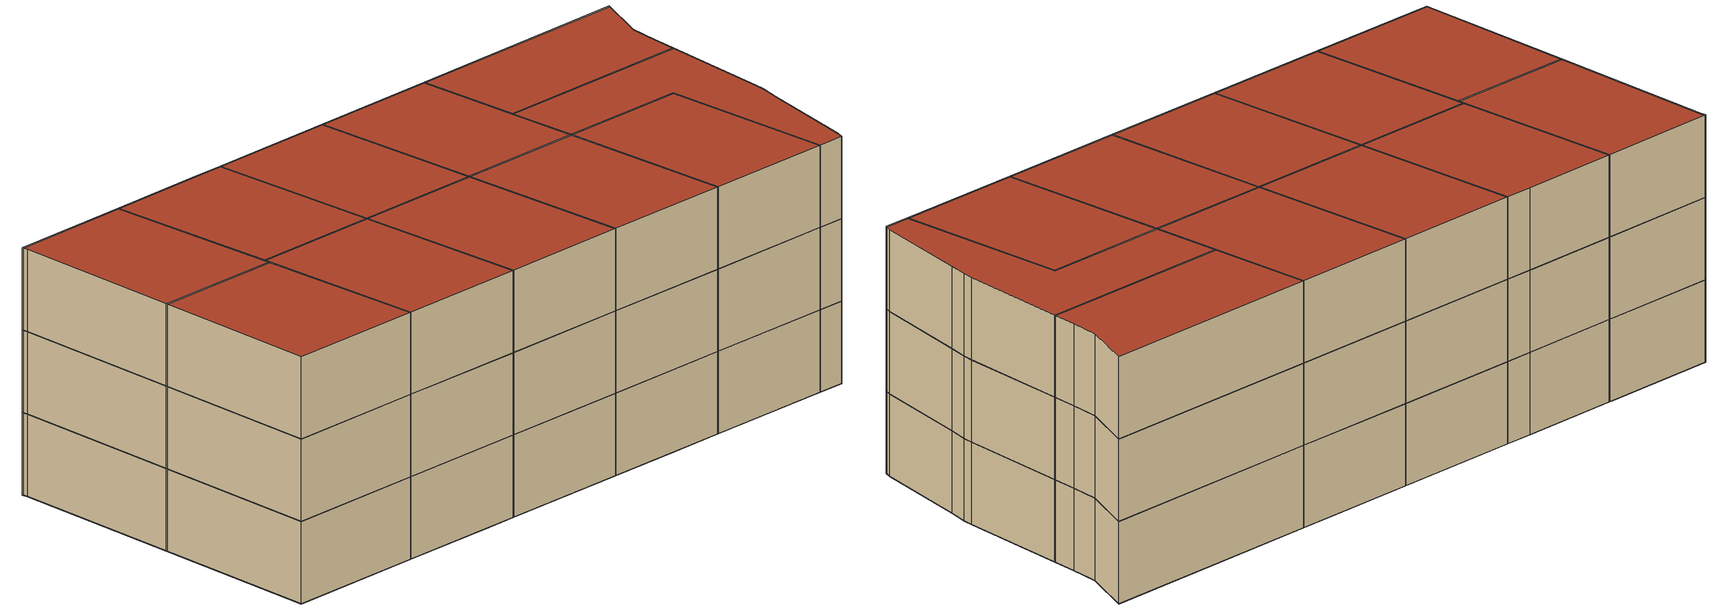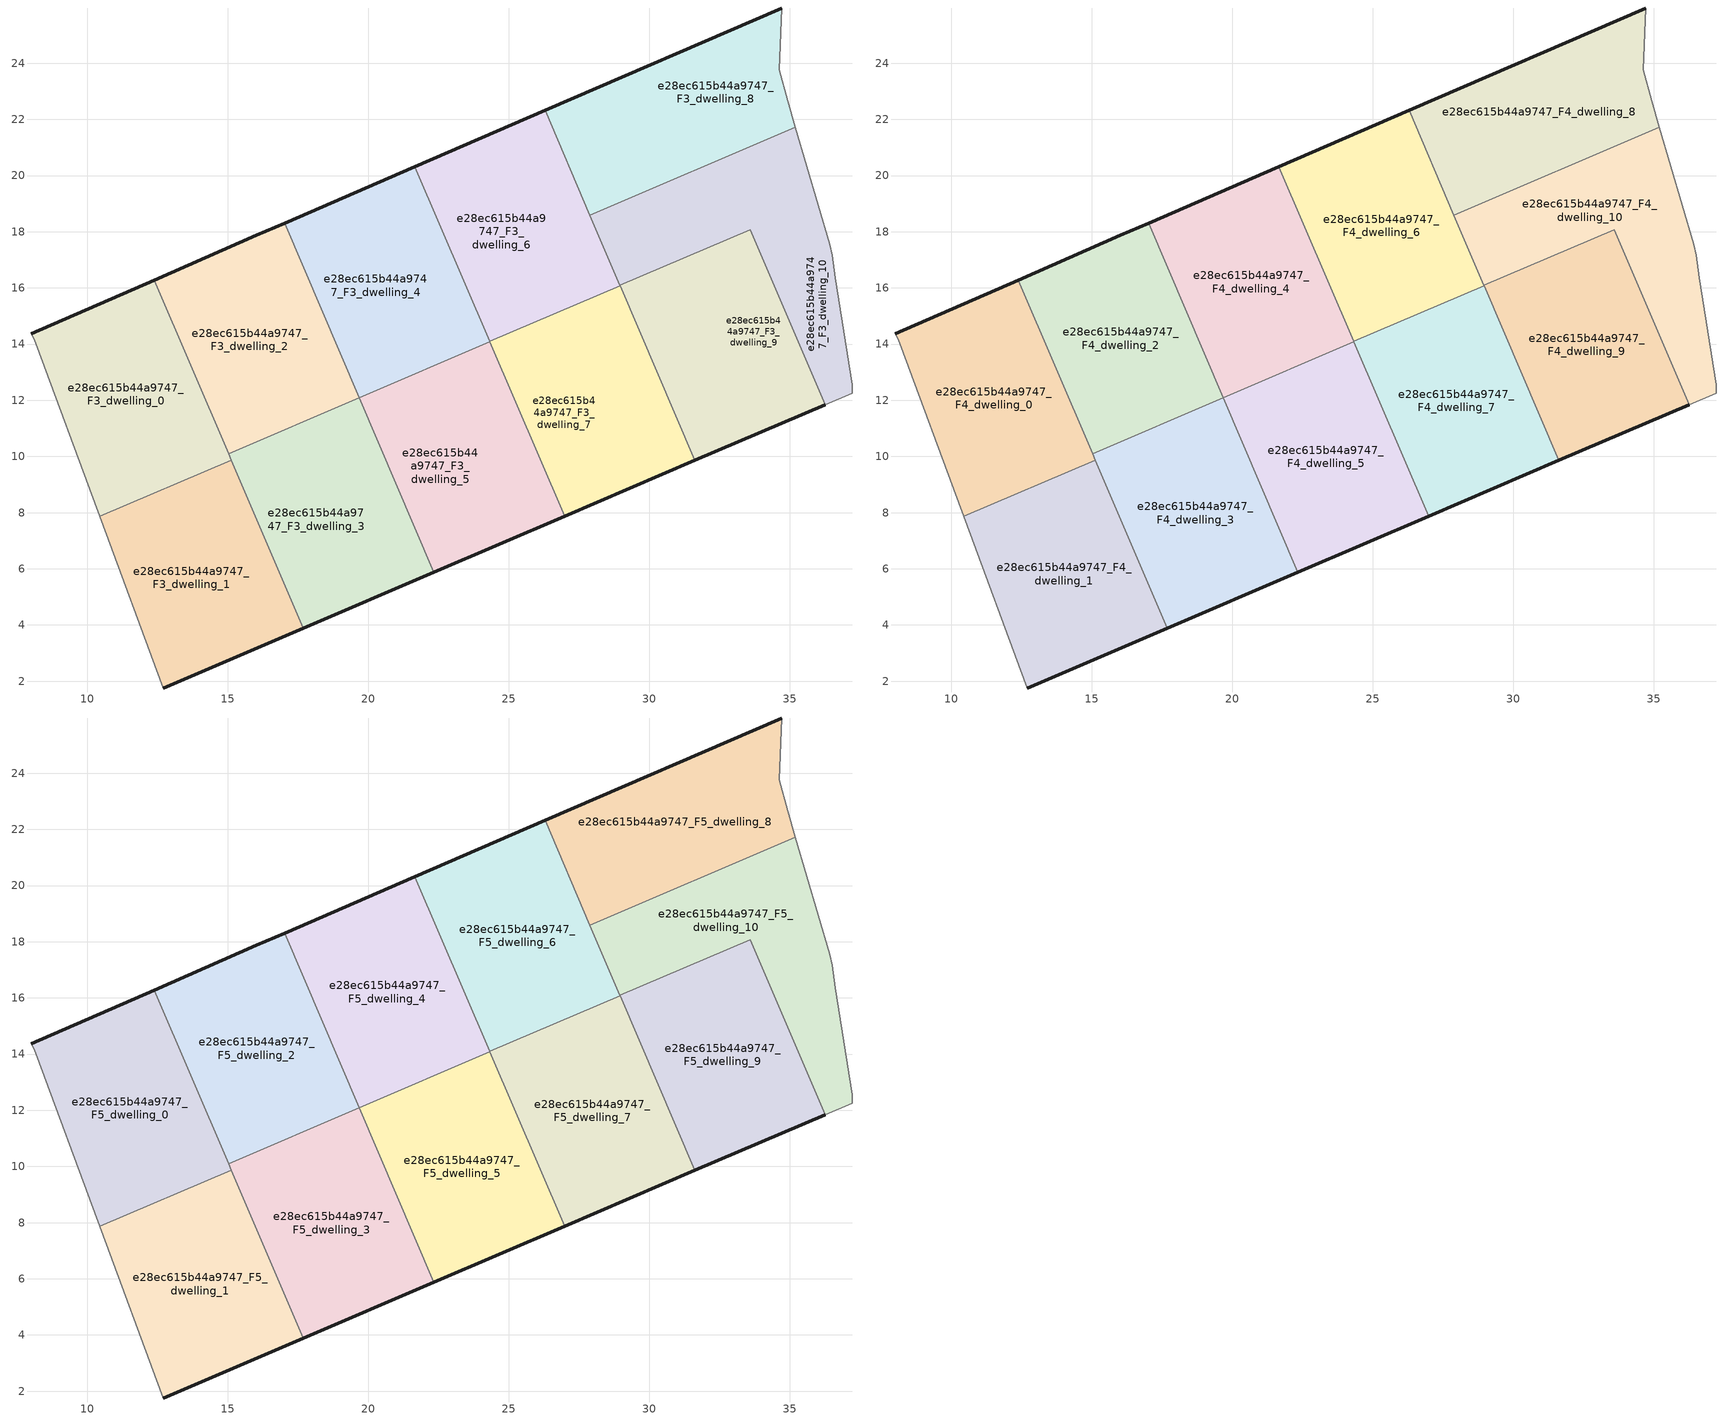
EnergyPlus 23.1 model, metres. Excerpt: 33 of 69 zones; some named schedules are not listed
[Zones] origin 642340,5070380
e28ec615b44a9747_F3_dwelling_0
 floor to e28ec615b44a9747_F2_dwelling_6 (EU_floor_Construction): 14.84,10.14 12.23,16.21 8.01,14.37 8.11,14.17 10.32,8.2 z9
 floor to e28ec615b44a9747_F2_dwelling_0 (EU_floor_Construction): 14.5,9.6 14.36,9.93 10.32,8.2 10.44,7.87 z9
 floor to e28ec615b44a9747_F2_dwelling_7 (EU_floor_Construction): 14.98,10.2 12.38,16.28 12.23,16.21 14.84,10.14 z9
 floor to e28ec615b44a9747_F2_dwelling_1 (EU_floor_Construction): 15.12,9.87 14.98,10.2 14.36,9.93 14.5,9.6 z9
 wall outside (EU_wall_Construction): 8.01,14.37 12.38,16.28 z9:12
 wall to e28ec615b44a9747_F3_dwelling_1 (EU_wall_Construction): 15.12,9.87 10.44,7.87 z9:12
 wall adiabatic (EU_wall_Construction): 10.44,7.87 8.11,14.17 8.01,14.37 z9:12
 wall to e28ec615b44a9747_F3_dwelling_2 (EU_wall_Construction): 12.38,16.28 15.03,10.09 z9:12
 wall to e28ec615b44a9747_F3_dwelling_3 (EU_wall_Construction): 15.03,10.09 15.12,9.87 z9:12
e28ec615b44a9747_F3_dwelling_1
 floor to e28ec615b44a9747_F2_dwelling_0 (EU_floor_Construction): 17.06,3.62 14.5,9.6 10.44,7.87 12.71,1.76 z9
 floor to e28ec615b44a9747_F2_dwelling_1 (EU_floor_Construction): 17.68,3.89 15.12,9.87 14.5,9.6 17.06,3.62 z9
 wall outside (EU_wall_Construction): 17.69,3.89 12.71,1.76 z9:12
 wall adiabatic (EU_wall_Construction): 12.71,1.76 10.44,7.87 z9:12
 wall to e28ec615b44a9747_F3_dwelling_3 (EU_wall_Construction): 15.12,9.87 17.69,3.89 z9:12
e28ec615b44a9747_F3_dwelling_10
 floor to e28ec615b44a9747_F2_dwelling_5 (EU_floor_Construction): 37.23,12.26 37.23,12.56 36.63,16.36 36.53,17.16 36.43,17.56 35.95,19.18 31.15,17.12 31.18,17.04 33.6,18.08 36.27,11.85 z9
 floor to e28ec615b44a9747_F2_dwelling_10 (EU_floor_Construction): 32.13,17.54 31.1,19.96 27.9,18.58 28.93,16.17 z9
 floor to e28ec615b44a9747_F2_dwelling_11 (EU_floor_Construction): 35.95,19.18 35.21,21.72 31.1,19.96 32.13,17.54 z9
 floor to e28ec615b44a9747_F2_dwelling_4 (EU_floor_Construction): 31.18,17.04 31.15,17.12 28.93,16.17 28.96,16.09 z9
 wall adiabatic (EU_wall_Construction): 35.21,21.72 36.43,17.56 36.53,17.16 36.63,16.36 37.23,12.56 37.23,12.26 36.27,11.84 z9:12
 wall to e28ec615b44a9747_F3_dwelling_9 (EU_wall_Construction): 36.27,11.84 33.6,18.08 28.96,16.09 z9:12
 wall to e28ec615b44a9747_F3_dwelling_8 (EU_wall_Construction): 27.9,18.58 35.21,21.72 z9:12
 wall to e28ec615b44a9747_F3_dwelling_6 (EU_wall_Construction): 28.96,16.09 27.9,18.58 z9:12
e28ec615b44a9747_F3_dwelling_2
 floor to e28ec615b44a9747_F2_dwelling_7 (EU_floor_Construction): 19.18,12 16.57,18.11 16.02,17.87 12.38,16.28 14.98,10.2 z9
 floor to e28ec615b44a9747_F2_dwelling_8 (EU_floor_Construction): 19.64,12.19 17.02,18.3 16.57,18.11 19.18,12 z9
 floor to e28ec615b44a9747_F2_dwelling_1 (EU_floor_Construction): 18.6,11.62 18.56,11.73 14.98,10.2 15.03,10.09 z9
 floor to e28ec615b44a9747_F2_dwelling_2 (EU_floor_Construction): 19.69,12.08 19.64,12.19 18.56,11.73 18.6,11.62 z9
 wall outside (EU_wall_Construction): 12.38,16.28 16.02,17.87 17.02,18.3 z9:12
 wall to e28ec615b44a9747_F3_dwelling_3 (EU_wall_Construction): 19.69,12.08 15.03,10.09 z9:12
 wall to e28ec615b44a9747_F3_dwelling_4 (EU_wall_Construction): 17.02,18.3 19.68,12.1 z9:12
 wall to e28ec615b44a9747_F3_dwelling_5 (EU_wall_Construction): 19.68,12.1 19.68,12.09 z9:12
e28ec615b44a9747_F3_dwelling_3
 floor to e28ec615b44a9747_F2_dwelling_1 (EU_floor_Construction): 21.26,5.42 18.6,11.62 15.03,10.09 17.68,3.89 z9
 floor adiabatic (EU_floor_Construction): 22.34,5.88 19.69,12.08 18.6,11.62 21.26,5.42 z9
 wall outside (EU_wall_Construction): 22.34,5.88 17.69,3.89 z9:12
 wall to e28ec615b44a9747_F3_dwelling_5 (EU_wall_Construction): 19.69,12.08 22.34,5.88 z9:12
e28ec615b44a9747_F3_dwelling_4
 floor to e28ec615b44a9747_F2_dwelling_8 (EU_floor_Construction): 23.51,13.85 20.89,19.98 17.02,18.3 19.64,12.19 z9
 floor to e28ec615b44a9747_F2_dwelling_9 (EU_floor_Construction): 24.29,14.18 21.66,20.31 20.89,19.98 23.51,13.85 z9
 floor adiabatic (EU_floor_Construction): 24.33,14.09 24.29,14.18 19.64,12.19 19.68,12.1 z9
 wall outside (EU_wall_Construction): 17.02,18.3 21.66,20.31 z9:12
 wall to e28ec615b44a9747_F3_dwelling_5 (EU_wall_Construction): 24.33,14.09 19.68,12.1 z9:12
 wall to e28ec615b44a9747_F3_dwelling_6 (EU_wall_Construction): 21.66,20.31 24.33,14.1 z9:12
e28ec615b44a9747_F3_dwelling_5
 floor to e28ec615b44a9747_F2_dwelling_2 (EU_floor_Construction): 25.46,7.22 22.79,13.43 19.68,12.1 22.34,5.88 z9
 floor to e28ec615b44a9747_F2_dwelling_3 (EU_floor_Construction): 26.99,7.87 24.33,14.09 22.79,13.43 25.46,7.22 z9
 wall outside (EU_wall_Construction): 26.99,7.87 22.34,5.88 z9:12
 wall to e28ec615b44a9747_F3_dwelling_7 (EU_wall_Construction): 24.33,14.09 26.99,7.87 z9:12
e28ec615b44a9747_F3_dwelling_6
 floor to e28ec615b44a9747_F2_dwelling_9 (EU_floor_Construction): 27.83,15.7 25.2,21.84 21.66,20.31 24.29,14.18 z9
 floor to e28ec615b44a9747_F2_dwelling_4 (EU_floor_Construction): 28.97,16.08 28.93,16.17 26.95,15.32 26.99,15.24 z9
 floor to e28ec615b44a9747_F2_dwelling_10 (EU_floor_Construction): 28.93,16.17 26.3,22.32 25.2,21.84 27.83,15.7 z9
 floor adiabatic (EU_floor_Construction): 26.99,15.24 26.95,15.32 24.29,14.18 24.32,14.1 z9
 wall outside (EU_wall_Construction): 21.66,20.31 26.3,22.32 z9:12
 wall to e28ec615b44a9747_F3_dwelling_7 (EU_wall_Construction): 28.97,16.08 24.32,14.1 z9:12
 wall to e28ec615b44a9747_F3_dwelling_8 (EU_wall_Construction): 26.3,22.32 27.9,18.58 z9:12
 wall to e28ec615b44a9747_F3_dwelling_9 (EU_wall_Construction): 28.97,16.09,10.5 28.96,16.09,9 28.97,16.08,9
e28ec615b44a9747_F3_dwelling_7
 floor to e28ec615b44a9747_F2_dwelling_3 (EU_floor_Construction): 29.65,9.01 26.99,15.24 24.32,14.1 26.99,7.87 z9
 floor to e28ec615b44a9747_F2_dwelling_4 (EU_floor_Construction): 31.63,9.86 28.97,16.08 26.99,15.24 29.65,9.01 z9
 wall outside (EU_wall_Construction): 31.63,9.86 26.99,7.87 z9:12
 wall to e28ec615b44a9747_F3_dwelling_9 (EU_wall_Construction): 28.97,16.08 31.63,9.86 z9:12
e28ec615b44a9747_F3_dwelling_8
 floor to e28ec615b44a9747_F2_dwelling_10 (EU_floor_Construction): 31.1,19.96 29.5,23.7 26.3,22.32 27.9,18.58 z9
 floor to e28ec615b44a9747_F2_dwelling_11 (EU_floor_Construction): 35.21,21.72 34.93,22.66 34.63,23.76 34.73,25.97 29.5,23.7 31.1,19.96 z9
 wall outside (EU_wall_Construction): 26.3,22.32 34.73,25.97 z9:12
 wall adiabatic (EU_wall_Construction): 34.73,25.97 34.63,23.76 34.93,22.66 35.21,21.72 z9:12
e28ec615b44a9747_F3_dwelling_9
 floor to e28ec615b44a9747_F2_dwelling_5 (EU_floor_Construction): 36.27,11.85 33.6,18.08 31.18,17.04 33.85,10.81 z9
 floor to e28ec615b44a9747_F2_dwelling_4 (EU_floor_Construction): 33.85,10.81 31.18,17.04 28.96,16.09 31.63,9.86 z9
 wall outside (EU_wall_Construction): 36.27,11.84 31.63,9.86 z9:12
e28ec615b44a9747_F4_dwelling_0
 floor to e28ec615b44a9747_F3_dwelling_0 (EU_floor_Construction): 15.12,9.87 12.38,16.28 8.01,14.37 8.11,14.17 10.44,7.87 z12
 wall outside (EU_wall_Construction): 8.01,14.37 12.38,16.28 z12:15
 wall to e28ec615b44a9747_F4_dwelling_1 (EU_wall_Construction): 15.12,9.87 10.44,7.87 z12:15
 wall adiabatic (EU_wall_Construction): 10.44,7.87 8.11,14.17 8.01,14.37 z12:15
 wall to e28ec615b44a9747_F4_dwelling_2 (EU_wall_Construction): 12.38,16.28 15.03,10.09 z12:15
 wall to e28ec615b44a9747_F4_dwelling_3 (EU_wall_Construction): 15.03,10.09 15.12,9.87 z12:15
e28ec615b44a9747_F4_dwelling_1
 floor to e28ec615b44a9747_F3_dwelling_1 (EU_floor_Construction): 17.69,3.89 15.12,9.87 10.44,7.87 12.71,1.76 z12
 wall outside (EU_wall_Construction): 17.69,3.89 12.71,1.76 z12:15
 wall adiabatic (EU_wall_Construction): 12.71,1.76 10.44,7.87 z12:15
 wall to e28ec615b44a9747_F4_dwelling_3 (EU_wall_Construction): 15.12,9.87 17.69,3.89 z12:15
e28ec615b44a9747_F4_dwelling_10
 floor to e28ec615b44a9747_F3_dwelling_10 (EU_floor_Construction): 37.23,12.26 37.23,12.56 36.63,16.36 36.53,17.16 36.43,17.56 35.21,21.72 27.9,18.58 28.96,16.09 33.6,18.08 36.27,11.84 z12
 wall adiabatic (EU_wall_Construction): 35.21,21.72 36.43,17.56 36.53,17.16 36.63,16.36 37.23,12.56 37.23,12.26 36.27,11.84 z12:15
 wall to e28ec615b44a9747_F4_dwelling_9 (EU_wall_Construction): 36.27,11.84 33.6,18.08 28.96,16.09 z12:15
 wall to e28ec615b44a9747_F4_dwelling_8 (EU_wall_Construction): 27.9,18.58 35.21,21.72 z12:15
 wall to e28ec615b44a9747_F4_dwelling_6 (EU_wall_Construction): 28.96,16.09 27.9,18.58 z12:15
e28ec615b44a9747_F4_dwelling_2
 floor to e28ec615b44a9747_F3_dwelling_2 (EU_floor_Construction): 19.69,12.08 17.02,18.3 16.02,17.87 12.38,16.28 15.03,10.09 z12
 wall outside (EU_wall_Construction): 12.38,16.28 16.02,17.87 17.02,18.3 z12:15
 wall to e28ec615b44a9747_F4_dwelling_3 (EU_wall_Construction): 19.69,12.08 15.03,10.09 z12:15
 wall to e28ec615b44a9747_F4_dwelling_4 (EU_wall_Construction): 17.02,18.3 19.68,12.1 z12:15
 wall to e28ec615b44a9747_F4_dwelling_5 (EU_wall_Construction): 19.68,12.1 19.68,12.09 z12:15
e28ec615b44a9747_F4_dwelling_3
 floor to e28ec615b44a9747_F3_dwelling_3 (EU_floor_Construction): 22.34,5.88 19.69,12.08 15.03,10.09 17.69,3.89 z12
 wall outside (EU_wall_Construction): 22.34,5.88 17.69,3.89 z12:15
 wall to e28ec615b44a9747_F4_dwelling_5 (EU_wall_Construction): 19.69,12.08 22.34,5.88 z12:15
e28ec615b44a9747_F4_dwelling_4
 floor to e28ec615b44a9747_F3_dwelling_4 (EU_floor_Construction): 24.33,14.09 21.66,20.31 17.02,18.3 19.68,12.1 z12
 wall outside (EU_wall_Construction): 17.02,18.3 21.66,20.31 z12:15
 wall to e28ec615b44a9747_F4_dwelling_5 (EU_wall_Construction): 24.33,14.09 19.68,12.1 z12:15
 wall to e28ec615b44a9747_F4_dwelling_6 (EU_wall_Construction): 21.66,20.31 24.33,14.1 z12:15
e28ec615b44a9747_F4_dwelling_5
 floor to e28ec615b44a9747_F3_dwelling_5 (EU_floor_Construction): 26.99,7.87 24.33,14.09 19.68,12.1 22.34,5.88 z12
 wall outside (EU_wall_Construction): 26.99,7.87 22.34,5.88 z12:15
 wall to e28ec615b44a9747_F4_dwelling_7 (EU_wall_Construction): 24.33,14.09 26.99,7.87 z12:15
e28ec615b44a9747_F4_dwelling_6
 floor to e28ec615b44a9747_F3_dwelling_6 (EU_floor_Construction): 28.97,16.08 26.3,22.32 21.66,20.31 24.32,14.1 z12
 wall outside (EU_wall_Construction): 21.66,20.31 26.3,22.32 z12:15
 wall to e28ec615b44a9747_F4_dwelling_7 (EU_wall_Construction): 28.97,16.08 24.32,14.1 z12:15
 wall to e28ec615b44a9747_F4_dwelling_8 (EU_wall_Construction): 26.3,22.32 27.9,18.58 z12:15
 wall to e28ec615b44a9747_F4_dwelling_9 (EU_wall_Construction): 28.97,16.09,13.5 28.96,16.09,12 28.97,16.08,12
e28ec615b44a9747_F4_dwelling_7
 floor to e28ec615b44a9747_F3_dwelling_7 (EU_floor_Construction): 31.63,9.86 28.97,16.08 24.32,14.1 26.99,7.87 z12
 wall outside (EU_wall_Construction): 31.63,9.86 26.99,7.87 z12:15
 wall to e28ec615b44a9747_F4_dwelling_9 (EU_wall_Construction): 28.97,16.08 31.63,9.86 z12:15
e28ec615b44a9747_F4_dwelling_8
 floor to e28ec615b44a9747_F3_dwelling_8 (EU_floor_Construction): 35.21,21.72 34.93,22.66 34.63,23.76 34.73,25.97 26.3,22.32 27.9,18.58 z12
 wall outside (EU_wall_Construction): 26.3,22.32 34.73,25.97 z12:15
 wall adiabatic (EU_wall_Construction): 34.73,25.97 34.63,23.76 34.93,22.66 35.21,21.72 z12:15
e28ec615b44a9747_F4_dwelling_9
 floor to e28ec615b44a9747_F3_dwelling_9 (EU_floor_Construction): 36.27,11.84 33.6,18.08 28.96,16.09 31.63,9.86 z12
 wall outside (EU_wall_Construction): 36.27,11.84 31.63,9.86 z12:15
e28ec615b44a9747_F5_dwelling_0
 floor to e28ec615b44a9747_F4_dwelling_0 (EU_floor_Construction): 15.12,9.87 12.38,16.28 8.01,14.37 8.11,14.17 10.44,7.87 z15
 wall outside (EU_wall_Construction): 8.01,14.37 12.38,16.28 z15:18
 wall to e28ec615b44a9747_F5_dwelling_1 (EU_wall_Construction): 15.12,9.87 10.44,7.87 z15:18
 wall adiabatic (EU_wall_Construction): 10.44,7.87 8.11,14.17 8.01,14.37 z15:18
 wall to e28ec615b44a9747_F5_dwelling_2 (EU_wall_Construction): 12.38,16.28 15.03,10.09 z15:18
 wall to e28ec615b44a9747_F5_dwelling_3 (EU_wall_Construction): 15.03,10.09 15.12,9.87 z15:18
 roof outside (EU_roof_Construction): 12.38,16.28 15.12,9.87 10.44,7.87 8.11,14.17 8.01,14.37 z18
e28ec615b44a9747_F5_dwelling_1
 floor to e28ec615b44a9747_F4_dwelling_1 (EU_floor_Construction): 17.69,3.89 15.12,9.87 10.44,7.87 12.71,1.76 z15
 wall outside (EU_wall_Construction): 17.69,3.89 12.71,1.76 z15:18
 wall adiabatic (EU_wall_Construction): 12.71,1.76 10.44,7.87 z15:18
 wall to e28ec615b44a9747_F5_dwelling_3 (EU_wall_Construction): 15.12,9.87 17.69,3.89 z15:18
 roof outside (EU_roof_Construction): 15.12,9.87 17.69,3.89 12.71,1.76 10.44,7.87 z18
e28ec615b44a9747_F5_dwelling_10
 floor to e28ec615b44a9747_F4_dwelling_10 (EU_floor_Construction): 37.23,12.26 37.23,12.56 36.63,16.36 36.53,17.16 36.43,17.56 35.21,21.72 27.9,18.58 28.96,16.09 33.6,18.08 36.27,11.84 z15
 wall adiabatic (EU_wall_Construction): 35.21,21.72 36.43,17.56 36.53,17.16 36.63,16.36 37.23,12.56 37.23,12.26 36.27,11.84 z15:18
 wall to e28ec615b44a9747_F5_dwelling_9 (EU_wall_Construction): 36.27,11.84 33.6,18.08 28.96,16.09 z15:18
 wall to e28ec615b44a9747_F5_dwelling_8 (EU_wall_Construction): 27.9,18.58 35.21,21.72 z15:18
 wall to e28ec615b44a9747_F5_dwelling_6 (EU_wall_Construction): 28.96,16.09 27.9,18.58 z15:18
 roof outside (EU_roof_Construction): 35.21,21.72 36.43,17.56 36.53,17.16 36.63,16.36 37.23,12.56 37.23,12.26 36.27,11.84 33.6,18.08 28.96,16.09 27.9,18.58 z18
e28ec615b44a9747_F5_dwelling_2
 floor to e28ec615b44a9747_F4_dwelling_2 (EU_floor_Construction): 19.69,12.08 17.02,18.3 16.02,17.87 12.38,16.28 15.03,10.09 z15
 wall outside (EU_wall_Construction): 12.38,16.28 16.02,17.87 17.02,18.3 z15:18
 wall to e28ec615b44a9747_F5_dwelling_3 (EU_wall_Construction): 19.69,12.08 15.03,10.09 z15:18
 wall to e28ec615b44a9747_F5_dwelling_4 (EU_wall_Construction): 17.02,18.3 19.68,12.1 z15:18
 wall to e28ec615b44a9747_F5_dwelling_5 (EU_wall_Construction): 19.68,12.1 19.68,12.09 z15:18
 roof outside (EU_roof_Construction): 17.02,18.3 19.69,12.08 15.03,10.09 12.38,16.28 16.02,17.87 z18
e28ec615b44a9747_F5_dwelling_3
 floor to e28ec615b44a9747_F4_dwelling_3 (EU_floor_Construction): 22.34,5.88 19.69,12.08 15.03,10.09 17.69,3.89 z15
 wall outside (EU_wall_Construction): 22.34,5.88 17.69,3.89 z15:18
 wall to e28ec615b44a9747_F5_dwelling_5 (EU_wall_Construction): 19.69,12.08 22.34,5.88 z15:18
 roof outside (EU_roof_Construction): 19.69,12.08 22.34,5.88 17.69,3.89 15.03,10.09 z18
e28ec615b44a9747_F5_dwelling_4
 floor to e28ec615b44a9747_F4_dwelling_4 (EU_floor_Construction): 24.33,14.09 21.66,20.31 17.02,18.3 19.68,12.1 z15
 wall outside (EU_wall_Construction): 17.02,18.3 21.66,20.31 z15:18
 wall to e28ec615b44a9747_F5_dwelling_5 (EU_wall_Construction): 24.33,14.09 19.68,12.1 z15:18
 wall to e28ec615b44a9747_F5_dwelling_6 (EU_wall_Construction): 21.66,20.31 24.33,14.1 z15:18
 roof outside (EU_roof_Construction): 21.66,20.31 24.33,14.09 19.68,12.1 17.02,18.3 z18
e28ec615b44a9747_F5_dwelling_5
 floor to e28ec615b44a9747_F4_dwelling_5 (EU_floor_Construction): 26.99,7.87 24.33,14.09 19.68,12.1 22.34,5.88 z15
 wall outside (EU_wall_Construction): 26.99,7.87 22.34,5.88 z15:18
 wall to e28ec615b44a9747_F5_dwelling_7 (EU_wall_Construction): 24.33,14.09 26.99,7.87 z15:18
 roof outside (EU_roof_Construction): 24.33,14.09 26.99,7.87 22.34,5.88 19.68,12.1 z18
e28ec615b44a9747_F5_dwelling_6
 floor to e28ec615b44a9747_F4_dwelling_6 (EU_floor_Construction): 28.97,16.08 26.3,22.32 21.66,20.31 24.32,14.1 z15
 wall outside (EU_wall_Construction): 21.66,20.31 26.3,22.32 z15:18
 wall to e28ec615b44a9747_F5_dwelling_7 (EU_wall_Construction): 28.97,16.08 24.32,14.1 z15:18
 wall to e28ec615b44a9747_F5_dwelling_8 (EU_wall_Construction): 26.3,22.32 27.9,18.58 z15:18
 wall to e28ec615b44a9747_F5_dwelling_9 (EU_wall_Construction): 28.97,16.09,16.5 28.96,16.09,15 28.97,16.08,15
 roof outside (EU_roof_Construction): 26.3,22.32 28.97,16.08 24.32,14.1 21.66,20.31 z18
e28ec615b44a9747_F5_dwelling_7
 floor to e28ec615b44a9747_F4_dwelling_7 (EU_floor_Construction): 31.63,9.86 28.97,16.08 24.32,14.1 26.99,7.87 z15
 wall outside (EU_wall_Construction): 31.63,9.86 26.99,7.87 z15:18
 wall to e28ec615b44a9747_F5_dwelling_9 (EU_wall_Construction): 28.97,16.08 31.63,9.86 z15:18
 roof outside (EU_roof_Construction): 28.97,16.08 31.63,9.86 26.99,7.87 24.32,14.1 z18
e28ec615b44a9747_F5_dwelling_8
 floor to e28ec615b44a9747_F4_dwelling_8 (EU_floor_Construction): 35.21,21.72 34.93,22.66 34.63,23.76 34.73,25.97 26.3,22.32 27.9,18.58 z15
 wall outside (EU_wall_Construction): 26.3,22.32 34.73,25.97 z15:18
 wall adiabatic (EU_wall_Construction): 34.73,25.97 34.63,23.76 34.93,22.66 35.21,21.72 z15:18
 roof outside (EU_roof_Construction): 34.73,25.97 34.63,23.76 34.93,22.66 35.21,21.72 27.9,18.58 26.3,22.32 z18
e28ec615b44a9747_F5_dwelling_9
 floor to e28ec615b44a9747_F4_dwelling_9 (EU_floor_Construction): 36.27,11.84 33.6,18.08 28.96,16.09 31.63,9.86 z15
 wall outside (EU_wall_Construction): 36.27,11.84 31.63,9.86 z15:18
 roof outside (EU_roof_Construction): 33.6,18.08 36.27,11.84 31.63,9.86 28.96,16.09 z18
[Building]
EU S2 Campaign: North Axis=0; Terrain=City; Solar Distribution=FullExterior
[Site:Location]
Lyon-Bron: Latitude=45.75; Longitude=5; Time Zone=1; Elevation=198
[SizingPeriod:WeatherFileDays]
AnnualSizingPeriod: Begin Month=1; Begin Day of Month=1; End Month=12; End Day of Month=31; Day of Week for Start Day=Monday; Use Weather File Daylight Saving Period=No; Use Weather File Rain and Snow Indicators=No
[MATERIAL]
EU_InternalMass_Material: Roughness=MediumRough; Thickness=0.1; Conductivity=1; Density=1800; Specific Heat=900; Thermal Absorptance=0.9; Solar Absorptance=0.7; Visible Absorptance=0.7
[MATERIAL:NOMASS] Roughness=MediumRough; Thermal Absorptance=0.9; Solar Absorptance=0.7; Visible Absorptance=0.7
Name | Thermal Resistance
EU_wall_NoMass | 1.97775
EU_roof_NoMass | 1.81626
EU_floor_NoMass | 1.84812
[CONSTRUCTION]
EU_wall_Construction: EU_wall_NoMass
EU_roof_Construction: EU_roof_NoMass
EU_floor_Construction: EU_floor_NoMass
EU_InternalMass_Construction: EU_InternalMass_Material
[ZONE] Type=1; Multiplier=1; Ceiling Height=autocalculate; Floor Area=autocalculate; Part of Total Floor Area=Yes
Name | Volume
e28ec615b44a9747_F3_dwelling_0; e28ec615b44a9747_F4_dwelling_0; e28ec615b44a9747_F5_dwelling_0; e28ec615b44a9747_F3_dwelling_2; e28ec615b44a9747_F4_dwelling_2; e28ec615b44a9747_F5_dwelling_2 | 102.56
e28ec615b44a9747_F3_dwelling_1; e28ec615b44a9747_F4_dwelling_1; e28ec615b44a9747_F5_dwelling_1 | 102.543
e28ec615b44a9747_F3_dwelling_10; e28ec615b44a9747_F4_dwelling_10; e28ec615b44a9747_F5_dwelling_10 | 102.566
e28ec615b44a9747_F3_dwelling_3; e28ec615b44a9747_F4_dwelling_3; e28ec615b44a9747_F5_dwelling_3; e28ec615b44a9747_F3_dwelling_4; e28ec615b44a9747_F4_dwelling_4; e28ec615b44a9747_F5_dwelling_4 | 102.554
e28ec615b44a9747_F3_dwelling_5; e28ec615b44a9747_F4_dwelling_5; e28ec615b44a9747_F5_dwelling_5 | 102.572
e28ec615b44a9747_F3_dwelling_6; e28ec615b44a9747_F4_dwelling_6; e28ec615b44a9747_F5_dwelling_6 | 102.579
e28ec615b44a9747_F3_dwelling_7; e28ec615b44a9747_F4_dwelling_7; e28ec615b44a9747_F5_dwelling_7 | 102.569
e28ec615b44a9747_F3_dwelling_8; e28ec615b44a9747_F4_dwelling_8; e28ec615b44a9747_F5_dwelling_8 | 102.576
e28ec615b44a9747_F3_dwelling_9; e28ec615b44a9747_F4_dwelling_9; e28ec615b44a9747_F5_dwelling_9 | 102.564
[INTERNALMASS] Construction=EU_InternalMass_Construction
Name | Zone or ZoneList | Surface Area
e28ec615b44a9747_F3_dwelling_0_EU_InternalMass | e28ec615b44a9747_F3_dwelling_0 | 34.1857
e28ec615b44a9747_F3_dwelling_1_EU_InternalMass | e28ec615b44a9747_F3_dwelling_1 | 34.1816
e28ec615b44a9747_F3_dwelling_2_EU_InternalMass | e28ec615b44a9747_F3_dwelling_2 | 34.1869
e28ec615b44a9747_F3_dwelling_3_EU_InternalMass | e28ec615b44a9747_F3_dwelling_3 | 34.1863
e28ec615b44a9747_F3_dwelling_4_EU_InternalMass | e28ec615b44a9747_F3_dwelling_4 | 34.1862
e28ec615b44a9747_F3_dwelling_5_EU_InternalMass | e28ec615b44a9747_F3_dwelling_5 | 34.1891
e28ec615b44a9747_F3_dwelling_6_EU_InternalMass | e28ec615b44a9747_F3_dwelling_6 | 34.1938
e28ec615b44a9747_F3_dwelling_7_EU_InternalMass | e28ec615b44a9747_F3_dwelling_7 | 34.1895
e28ec615b44a9747_F3_dwelling_8_EU_InternalMass | e28ec615b44a9747_F3_dwelling_8 | 34.1903
e28ec615b44a9747_F3_dwelling_9_EU_InternalMass | e28ec615b44a9747_F3_dwelling_9 | 34.1882
e28ec615b44a9747_F3_dwelling_10_EU_InternalMass | e28ec615b44a9747_F3_dwelling_10 | 34.1887
e28ec615b44a9747_F4_dwelling_0_EU_InternalMass | e28ec615b44a9747_F4_dwelling_0 | 34.1857
e28ec615b44a9747_F4_dwelling_1_EU_InternalMass | e28ec615b44a9747_F4_dwelling_1 | 34.1816
e28ec615b44a9747_F4_dwelling_2_EU_InternalMass | e28ec615b44a9747_F4_dwelling_2 | 34.1869
e28ec615b44a9747_F4_dwelling_3_EU_InternalMass | e28ec615b44a9747_F4_dwelling_3 | 34.1863
e28ec615b44a9747_F4_dwelling_4_EU_InternalMass | e28ec615b44a9747_F4_dwelling_4 | 34.1862
e28ec615b44a9747_F4_dwelling_5_EU_InternalMass | e28ec615b44a9747_F4_dwelling_5 | 34.1891
e28ec615b44a9747_F4_dwelling_6_EU_InternalMass | e28ec615b44a9747_F4_dwelling_6 | 34.1938
e28ec615b44a9747_F4_dwelling_7_EU_InternalMass | e28ec615b44a9747_F4_dwelling_7 | 34.1895
e28ec615b44a9747_F4_dwelling_8_EU_InternalMass | e28ec615b44a9747_F4_dwelling_8 | 34.1903
e28ec615b44a9747_F4_dwelling_9_EU_InternalMass | e28ec615b44a9747_F4_dwelling_9 | 34.1882
e28ec615b44a9747_F4_dwelling_10_EU_InternalMass | e28ec615b44a9747_F4_dwelling_10 | 34.1887
e28ec615b44a9747_F5_dwelling_0_EU_InternalMass | e28ec615b44a9747_F5_dwelling_0 | 34.1857
e28ec615b44a9747_F5_dwelling_1_EU_InternalMass | e28ec615b44a9747_F5_dwelling_1 | 34.1816
e28ec615b44a9747_F5_dwelling_2_EU_InternalMass | e28ec615b44a9747_F5_dwelling_2 | 34.1869
e28ec615b44a9747_F5_dwelling_3_EU_InternalMass | e28ec615b44a9747_F5_dwelling_3 | 34.1863
e28ec615b44a9747_F5_dwelling_4_EU_InternalMass | e28ec615b44a9747_F5_dwelling_4 | 34.1862
e28ec615b44a9747_F5_dwelling_5_EU_InternalMass | e28ec615b44a9747_F5_dwelling_5 | 34.1891
e28ec615b44a9747_F5_dwelling_6_EU_InternalMass | e28ec615b44a9747_F5_dwelling_6 | 34.1938
e28ec615b44a9747_F5_dwelling_7_EU_InternalMass | e28ec615b44a9747_F5_dwelling_7 | 34.1895
e28ec615b44a9747_F5_dwelling_8_EU_InternalMass | e28ec615b44a9747_F5_dwelling_8 | 34.1903
e28ec615b44a9747_F5_dwelling_9_EU_InternalMass | e28ec615b44a9747_F5_dwelling_9 | 34.1882
e28ec615b44a9747_F5_dwelling_10_EU_InternalMass | e28ec615b44a9747_F5_dwelling_10 | 34.1887
[OTHEREQUIPMENT] Fuel Type=Electricity; Design Level Calculation Method=Watts/Area; Power per Zone Floor Area=1; Fraction Latent=0; Fraction Radiant=0; Fraction Lost=0; Carbon Dioxide Generation Rate=0; EndUse Subcategory=EU_Step8_InternalGains
Name | Zone or ZoneList or Space or SpaceList | Schedule
EU_Step8_InternalGain_e28ec615b44a9747_F3_dwelling_0_f000 | e28ec615b44a9747_F3_dwelling_0 | EU_Step8_GainSchedule_e28ec615b44a9747_F3_dwelling_0_f000
EU_Step8_InternalGain_e28ec615b44a9747_F3_dwelling_1_f000 | e28ec615b44a9747_F3_dwelling_1 | EU_Step8_GainSchedule_e28ec615b44a9747_F3_dwelling_1_f000
EU_Step8_InternalGain_e28ec615b44a9747_F3_dwelling_2_f000 | e28ec615b44a9747_F3_dwelling_2 | EU_Step8_GainSchedule_e28ec615b44a9747_F3_dwelling_2_f000
EU_Step8_InternalGain_e28ec615b44a9747_F3_dwelling_3_f000 | e28ec615b44a9747_F3_dwelling_3 | EU_Step8_GainSchedule_e28ec615b44a9747_F3_dwelling_3_f000
EU_Step8_InternalGain_e28ec615b44a9747_F3_dwelling_4_f000 | e28ec615b44a9747_F3_dwelling_4 | EU_Step8_GainSchedule_e28ec615b44a9747_F3_dwelling_4_f000
EU_Step8_InternalGain_e28ec615b44a9747_F3_dwelling_5_f000 | e28ec615b44a9747_F3_dwelling_5 | EU_Step8_GainSchedule_e28ec615b44a9747_F3_dwelling_5_f000
EU_Step8_InternalGain_e28ec615b44a9747_F3_dwelling_6_f000 | e28ec615b44a9747_F3_dwelling_6 | EU_Step8_GainSchedule_e28ec615b44a9747_F3_dwelling_6_f000
EU_Step8_InternalGain_e28ec615b44a9747_F3_dwelling_7_f000 | e28ec615b44a9747_F3_dwelling_7 | EU_Step8_GainSchedule_e28ec615b44a9747_F3_dwelling_7_f000
EU_Step8_InternalGain_e28ec615b44a9747_F3_dwelling_8_f000 | e28ec615b44a9747_F3_dwelling_8 | EU_Step8_GainSchedule_e28ec615b44a9747_F3_dwelling_8_f000
EU_Step8_InternalGain_e28ec615b44a9747_F3_dwelling_9_f000 | e28ec615b44a9747_F3_dwelling_9 | EU_Step8_GainSchedule_e28ec615b44a9747_F3_dwelling_9_f000
EU_Step8_InternalGain_e28ec615b44a9747_F3_dwelling_10_f000 | e28ec615b44a9747_F3_dwelling_10 | EU_Step8_GainSchedule_e28ec615b44a9747_F3_dwelling_10_f000
EU_Step8_InternalGain_e28ec615b44a9747_F4_dwelling_0_f000 | e28ec615b44a9747_F4_dwelling_0 | EU_Step8_GainSchedule_e28ec615b44a9747_F4_dwelling_0_f000
EU_Step8_InternalGain_e28ec615b44a9747_F4_dwelling_1_f000 | e28ec615b44a9747_F4_dwelling_1 | EU_Step8_GainSchedule_e28ec615b44a9747_F4_dwelling_1_f000
EU_Step8_InternalGain_e28ec615b44a9747_F4_dwelling_2_f000 | e28ec615b44a9747_F4_dwelling_2 | EU_Step8_GainSchedule_e28ec615b44a9747_F4_dwelling_2_f000
EU_Step8_InternalGain_e28ec615b44a9747_F4_dwelling_3_f000 | e28ec615b44a9747_F4_dwelling_3 | EU_Step8_GainSchedule_e28ec615b44a9747_F4_dwelling_3_f000
EU_Step8_InternalGain_e28ec615b44a9747_F4_dwelling_4_f000 | e28ec615b44a9747_F4_dwelling_4 | EU_Step8_GainSchedule_e28ec615b44a9747_F4_dwelling_4_f000
EU_Step8_InternalGain_e28ec615b44a9747_F4_dwelling_5_f000 | e28ec615b44a9747_F4_dwelling_5 | EU_Step8_GainSchedule_e28ec615b44a9747_F4_dwelling_5_f000
EU_Step8_InternalGain_e28ec615b44a9747_F4_dwelling_6_f000 | e28ec615b44a9747_F4_dwelling_6 | EU_Step8_GainSchedule_e28ec615b44a9747_F4_dwelling_6_f000
EU_Step8_InternalGain_e28ec615b44a9747_F4_dwelling_7_f000 | e28ec615b44a9747_F4_dwelling_7 | EU_Step8_GainSchedule_e28ec615b44a9747_F4_dwelling_7_f000
EU_Step8_InternalGain_e28ec615b44a9747_F4_dwelling_8_f000 | e28ec615b44a9747_F4_dwelling_8 | EU_Step8_GainSchedule_e28ec615b44a9747_F4_dwelling_8_f000
EU_Step8_InternalGain_e28ec615b44a9747_F4_dwelling_9_f000 | e28ec615b44a9747_F4_dwelling_9 | EU_Step8_GainSchedule_e28ec615b44a9747_F4_dwelling_9_f000
EU_Step8_InternalGain_e28ec615b44a9747_F4_dwelling_10_f000 | e28ec615b44a9747_F4_dwelling_10 | EU_Step8_GainSchedule_e28ec615b44a9747_F4_dwelling_10_f000
EU_Step8_InternalGain_e28ec615b44a9747_F5_dwelling_0_f000 | e28ec615b44a9747_F5_dwelling_0 | EU_Step8_GainSchedule_e28ec615b44a9747_F5_dwelling_0_f000
EU_Step8_InternalGain_e28ec615b44a9747_F5_dwelling_1_f000 | e28ec615b44a9747_F5_dwelling_1 | EU_Step8_GainSchedule_e28ec615b44a9747_F5_dwelling_1_f000
EU_Step8_InternalGain_e28ec615b44a9747_F5_dwelling_2_f000 | e28ec615b44a9747_F5_dwelling_2 | EU_Step8_GainSchedule_e28ec615b44a9747_F5_dwelling_2_f000
EU_Step8_InternalGain_e28ec615b44a9747_F5_dwelling_3_f000 | e28ec615b44a9747_F5_dwelling_3 | EU_Step8_GainSchedule_e28ec615b44a9747_F5_dwelling_3_f000
EU_Step8_InternalGain_e28ec615b44a9747_F5_dwelling_4_f000 | e28ec615b44a9747_F5_dwelling_4 | EU_Step8_GainSchedule_e28ec615b44a9747_F5_dwelling_4_f000
EU_Step8_InternalGain_e28ec615b44a9747_F5_dwelling_5_f000 | e28ec615b44a9747_F5_dwelling_5 | EU_Step8_GainSchedule_e28ec615b44a9747_F5_dwelling_5_f000
EU_Step8_InternalGain_e28ec615b44a9747_F5_dwelling_6_f000 | e28ec615b44a9747_F5_dwelling_6 | EU_Step8_GainSchedule_e28ec615b44a9747_F5_dwelling_6_f000
EU_Step8_InternalGain_e28ec615b44a9747_F5_dwelling_7_f000 | e28ec615b44a9747_F5_dwelling_7 | EU_Step8_GainSchedule_e28ec615b44a9747_F5_dwelling_7_f000
EU_Step8_InternalGain_e28ec615b44a9747_F5_dwelling_8_f000 | e28ec615b44a9747_F5_dwelling_8 | EU_Step8_GainSchedule_e28ec615b44a9747_F5_dwelling_8_f000
EU_Step8_InternalGain_e28ec615b44a9747_F5_dwelling_9_f000 | e28ec615b44a9747_F5_dwelling_9 | EU_Step8_GainSchedule_e28ec615b44a9747_F5_dwelling_9_f000
EU_Step8_InternalGain_e28ec615b44a9747_F5_dwelling_10_f000 | e28ec615b44a9747_F5_dwelling_10 | EU_Step8_GainSchedule_e28ec615b44a9747_F5_dwelling_10_f000
[ZONEVENTILATION:DESIGNFLOWRATE] Schedule=EU_AlwaysOn; Design Flow Rate Calculation Method=AirChanges/Hour; Air Changes per Hour=0.759424; Ventilation Type=Natural; Fan Pressure Rise=0; Fan Total Efficiency=1; Constant Term Coefficient=1; Temperature Term Coefficient=0; Velocity Term Coefficient=0; Velocity Squared Term Coefficient=0; Minimum Indoor Temperature=-100; Maximum Indoor Temperature=100; Delta Temperature=-100; Minimum Outdoor Temperature=-100; Maximum Outdoor Temperature=100; Maximum Wind Speed=40
Name | Zone or ZoneList or Space or SpaceList
EU_ConstantAir_e28ec615b44a9747_F3_dwelling_0 | e28ec615b44a9747_F3_dwelling_0
EU_ConstantAir_e28ec615b44a9747_F3_dwelling_1 | e28ec615b44a9747_F3_dwelling_1
EU_ConstantAir_e28ec615b44a9747_F3_dwelling_2 | e28ec615b44a9747_F3_dwelling_2
EU_ConstantAir_e28ec615b44a9747_F3_dwelling_3 | e28ec615b44a9747_F3_dwelling_3
EU_ConstantAir_e28ec615b44a9747_F3_dwelling_4 | e28ec615b44a9747_F3_dwelling_4
EU_ConstantAir_e28ec615b44a9747_F3_dwelling_5 | e28ec615b44a9747_F3_dwelling_5
EU_ConstantAir_e28ec615b44a9747_F3_dwelling_6 | e28ec615b44a9747_F3_dwelling_6
EU_ConstantAir_e28ec615b44a9747_F3_dwelling_7 | e28ec615b44a9747_F3_dwelling_7
EU_ConstantAir_e28ec615b44a9747_F3_dwelling_8 | e28ec615b44a9747_F3_dwelling_8
EU_ConstantAir_e28ec615b44a9747_F3_dwelling_9 | e28ec615b44a9747_F3_dwelling_9
EU_ConstantAir_e28ec615b44a9747_F3_dwelling_10 | e28ec615b44a9747_F3_dwelling_10
EU_ConstantAir_e28ec615b44a9747_F4_dwelling_0 | e28ec615b44a9747_F4_dwelling_0
EU_ConstantAir_e28ec615b44a9747_F4_dwelling_1 | e28ec615b44a9747_F4_dwelling_1
EU_ConstantAir_e28ec615b44a9747_F4_dwelling_2 | e28ec615b44a9747_F4_dwelling_2
EU_ConstantAir_e28ec615b44a9747_F4_dwelling_3 | e28ec615b44a9747_F4_dwelling_3
EU_ConstantAir_e28ec615b44a9747_F4_dwelling_4 | e28ec615b44a9747_F4_dwelling_4
EU_ConstantAir_e28ec615b44a9747_F4_dwelling_5 | e28ec615b44a9747_F4_dwelling_5
EU_ConstantAir_e28ec615b44a9747_F4_dwelling_6 | e28ec615b44a9747_F4_dwelling_6
EU_ConstantAir_e28ec615b44a9747_F4_dwelling_7 | e28ec615b44a9747_F4_dwelling_7
EU_ConstantAir_e28ec615b44a9747_F4_dwelling_8 | e28ec615b44a9747_F4_dwelling_8
EU_ConstantAir_e28ec615b44a9747_F4_dwelling_9 | e28ec615b44a9747_F4_dwelling_9
EU_ConstantAir_e28ec615b44a9747_F4_dwelling_10 | e28ec615b44a9747_F4_dwelling_10
EU_ConstantAir_e28ec615b44a9747_F5_dwelling_0 | e28ec615b44a9747_F5_dwelling_0
EU_ConstantAir_e28ec615b44a9747_F5_dwelling_1 | e28ec615b44a9747_F5_dwelling_1
EU_ConstantAir_e28ec615b44a9747_F5_dwelling_2 | e28ec615b44a9747_F5_dwelling_2
EU_ConstantAir_e28ec615b44a9747_F5_dwelling_3 | e28ec615b44a9747_F5_dwelling_3
EU_ConstantAir_e28ec615b44a9747_F5_dwelling_4 | e28ec615b44a9747_F5_dwelling_4
EU_ConstantAir_e28ec615b44a9747_F5_dwelling_5 | e28ec615b44a9747_F5_dwelling_5
EU_ConstantAir_e28ec615b44a9747_F5_dwelling_6 | e28ec615b44a9747_F5_dwelling_6
EU_ConstantAir_e28ec615b44a9747_F5_dwelling_7 | e28ec615b44a9747_F5_dwelling_7
EU_ConstantAir_e28ec615b44a9747_F5_dwelling_8 | e28ec615b44a9747_F5_dwelling_8
EU_ConstantAir_e28ec615b44a9747_F5_dwelling_9 | e28ec615b44a9747_F5_dwelling_9
EU_ConstantAir_e28ec615b44a9747_F5_dwelling_10 | e28ec615b44a9747_F5_dwelling_10
[HVACTEMPLATE:ZONE:IDEALLOADSAIRSYSTEM] System Availability Schedule=EU_AlwaysOn; Maximum Heating Supply Air Temperature=50; Minimum Cooling Supply Air Temperature=13; Maximum Heating Supply Air Humidity Ratio=0.0156; Minimum Cooling Supply Air Humidity Ratio=0.0077; Heating Limit=NoLimit; Cooling Limit=NoLimit; Heating Availability Schedule=EU_AlwaysOn; Cooling Availability Schedule=EU_CoolingOff; Dehumidification Control Type=ConstantSensibleHeatRatio; Cooling Sensible Heat Ratio=0.7; Dehumidification Setpoint=60; Humidification Control Type=None; Humidification Setpoint=30; Outdoor Air Method=None; Outdoor Air Flow Rate per Person=0.00944; Outdoor Air Flow Rate per Zone Floor Area=0; Outdoor Air Flow Rate per Zone=0; Demand Controlled Ventilation Type=None; Outdoor Air Economizer Type=NoEconomizer; Heat Recovery Type=None; Sensible Heat Recovery Effectiveness=0.7; Latent Heat Recovery Effectiveness=0.65
Name | Template Thermostat
e28ec615b44a9747_F3_dwelling_0 | EU_HeatOnly_e28ec615b44a9747_F3_dwelling_0
e28ec615b44a9747_F3_dwelling_1 | EU_HeatOnly_e28ec615b44a9747_F3_dwelling_1
e28ec615b44a9747_F3_dwelling_2 | EU_HeatOnly_e28ec615b44a9747_F3_dwelling_2
e28ec615b44a9747_F3_dwelling_3 | EU_HeatOnly_e28ec615b44a9747_F3_dwelling_3
e28ec615b44a9747_F3_dwelling_4 | EU_HeatOnly_e28ec615b44a9747_F3_dwelling_4
e28ec615b44a9747_F3_dwelling_5 | EU_HeatOnly_e28ec615b44a9747_F3_dwelling_5
e28ec615b44a9747_F3_dwelling_6 | EU_HeatOnly_e28ec615b44a9747_F3_dwelling_6
e28ec615b44a9747_F3_dwelling_7 | EU_HeatOnly_e28ec615b44a9747_F3_dwelling_7
e28ec615b44a9747_F3_dwelling_8 | EU_HeatOnly_e28ec615b44a9747_F3_dwelling_8
e28ec615b44a9747_F3_dwelling_9 | EU_HeatOnly_e28ec615b44a9747_F3_dwelling_9
e28ec615b44a9747_F3_dwelling_10 | EU_HeatOnly_e28ec615b44a9747_F3_dwelling_10
e28ec615b44a9747_F4_dwelling_0 | EU_HeatOnly_e28ec615b44a9747_F4_dwelling_0
e28ec615b44a9747_F4_dwelling_1 | EU_HeatOnly_e28ec615b44a9747_F4_dwelling_1
e28ec615b44a9747_F4_dwelling_2 | EU_HeatOnly_e28ec615b44a9747_F4_dwelling_2
e28ec615b44a9747_F4_dwelling_3 | EU_HeatOnly_e28ec615b44a9747_F4_dwelling_3
e28ec615b44a9747_F4_dwelling_4 | EU_HeatOnly_e28ec615b44a9747_F4_dwelling_4
e28ec615b44a9747_F4_dwelling_5 | EU_HeatOnly_e28ec615b44a9747_F4_dwelling_5
e28ec615b44a9747_F4_dwelling_6 | EU_HeatOnly_e28ec615b44a9747_F4_dwelling_6
e28ec615b44a9747_F4_dwelling_7 | EU_HeatOnly_e28ec615b44a9747_F4_dwelling_7
e28ec615b44a9747_F4_dwelling_8 | EU_HeatOnly_e28ec615b44a9747_F4_dwelling_8
e28ec615b44a9747_F4_dwelling_9 | EU_HeatOnly_e28ec615b44a9747_F4_dwelling_9
e28ec615b44a9747_F4_dwelling_10 | EU_HeatOnly_e28ec615b44a9747_F4_dwelling_10
e28ec615b44a9747_F5_dwelling_0 | EU_HeatOnly_e28ec615b44a9747_F5_dwelling_0
e28ec615b44a9747_F5_dwelling_1 | EU_HeatOnly_e28ec615b44a9747_F5_dwelling_1
e28ec615b44a9747_F5_dwelling_2 | EU_HeatOnly_e28ec615b44a9747_F5_dwelling_2
e28ec615b44a9747_F5_dwelling_3 | EU_HeatOnly_e28ec615b44a9747_F5_dwelling_3
e28ec615b44a9747_F5_dwelling_4 | EU_HeatOnly_e28ec615b44a9747_F5_dwelling_4
e28ec615b44a9747_F5_dwelling_5 | EU_HeatOnly_e28ec615b44a9747_F5_dwelling_5
e28ec615b44a9747_F5_dwelling_6 | EU_HeatOnly_e28ec615b44a9747_F5_dwelling_6
e28ec615b44a9747_F5_dwelling_7 | EU_HeatOnly_e28ec615b44a9747_F5_dwelling_7
e28ec615b44a9747_F5_dwelling_8 | EU_HeatOnly_e28ec615b44a9747_F5_dwelling_8
e28ec615b44a9747_F5_dwelling_9 | EU_HeatOnly_e28ec615b44a9747_F5_dwelling_9
e28ec615b44a9747_F5_dwelling_10 | EU_HeatOnly_e28ec615b44a9747_F5_dwelling_10
[SIZING:ZONE] Zone Cooling Design Supply Air Temperature Input Method=SupplyAirTemperature; Zone Cooling Design Supply Air Temperature=13; Zone Heating Design Supply Air Temperature Input Method=SupplyAirTemperature; Zone Heating Design Supply Air Temperature=50; Zone Cooling Design Supply Air Humidity Ratio=0.008; Zone Heating Design Supply Air Humidity Ratio=0.008; Cooling Design Air Flow Method=DesignDay; Cooling Design Air Flow Rate=0; Cooling Minimum Air Flow per Zone Floor Area=0.000762; Cooling Minimum Air Flow=0; Cooling Minimum Air Flow Fraction=0.2; Heating Design Air Flow Method=DesignDay; Heating Design Air Flow Rate=0; Heating Maximum Air Flow per Zone Floor Area=0.002032; Heating Maximum Air Flow=0.141576; Heating Maximum Air Flow Fraction=0.3; Account for Dedicated Outdoor Air System=No; Dedicated Outdoor Air System Control Strategy=NeutralSupplyAir; Dedicated Outdoor Air Low Setpoint Temperature for Design=autosize; Dedicated Outdoor Air High Setpoint Temperature for Design=autosize; Zone Load Sizing Method=Sensible Load Only No Latent Load; Zone Latent Cooling Design Supply Air Humidity Ratio Input Method=HumidityRatioDifference; Zone Cooling Design Supply Air Humidity Ratio Difference=0.005; Zone Latent Heating Design Supply Air Humidity Ratio Input Method=HumidityRatioDifference; Zone Humidification Design Supply Air Humidity Ratio Difference=0.005
e28ec615b44a9747_F3_dwelling_0; e28ec615b44a9747_F3_dwelling_1; e28ec615b44a9747_F3_dwelling_2; e28ec615b44a9747_F3_dwelling_3; e28ec615b44a9747_F3_dwelling_4; e28ec615b44a9747_F3_dwelling_5; e28ec615b44a9747_F3_dwelling_6; e28ec615b44a9747_F3_dwelling_7; e28ec615b44a9747_F3_dwelling_8; e28ec615b44a9747_F3_dwelling_9; e28ec615b44a9747_F3_dwelling_10; e28ec615b44a9747_F4_dwelling_0; e28ec615b44a9747_F4_dwelling_1; e28ec615b44a9747_F4_dwelling_2; e28ec615b44a9747_F4_dwelling_3; e28ec615b44a9747_F4_dwelling_4; e28ec615b44a9747_F4_dwelling_5; e28ec615b44a9747_F4_dwelling_6; e28ec615b44a9747_F4_dwelling_7; e28ec615b44a9747_F4_dwelling_8; e28ec615b44a9747_F4_dwelling_9; e28ec615b44a9747_F4_dwelling_10; e28ec615b44a9747_F5_dwelling_0; e28ec615b44a9747_F5_dwelling_1; e28ec615b44a9747_F5_dwelling_2; e28ec615b44a9747_F5_dwelling_3; e28ec615b44a9747_F5_dwelling_4; e28ec615b44a9747_F5_dwelling_5; e28ec615b44a9747_F5_dwelling_6; e28ec615b44a9747_F5_dwelling_7; e28ec615b44a9747_F5_dwelling_8; e28ec615b44a9747_F5_dwelling_9; e28ec615b44a9747_F5_dwelling_10
[SCHEDULE:FILE] Column Number=1; Rows to Skip at Top=0; Number of Hours of Data=8760; Column Separator=Comma; Interpolate to Timestep=No; Minutes per Item=60; Adjust Schedule for Daylight Savings=Yes
Name | File
EU_Step8_GainSchedule_e28ec615b44a9747_F3_dwelling_0_f000 | ../../schedules/e28ec615b44a9747/e28ec615b44a9747_F3_dwelling_0_f000_gain.csv
EU_Step8_GainSchedule_e28ec615b44a9747_F3_dwelling_1_f000 | ../../schedules/e28ec615b44a9747/e28ec615b44a9747_F3_dwelling_1_f000_gain.csv
EU_Step8_GainSchedule_e28ec615b44a9747_F3_dwelling_2_f000 | ../../schedules/e28ec615b44a9747/e28ec615b44a9747_F3_dwelling_2_f000_gain.csv
EU_Step8_GainSchedule_e28ec615b44a9747_F3_dwelling_3_f000 | ../../schedules/e28ec615b44a9747/e28ec615b44a9747_F3_dwelling_3_f000_gain.csv
EU_Step8_GainSchedule_e28ec615b44a9747_F3_dwelling_4_f000 | ../../schedules/e28ec615b44a9747/e28ec615b44a9747_F3_dwelling_4_f000_gain.csv
EU_Step8_GainSchedule_e28ec615b44a9747_F3_dwelling_5_f000 | ../../schedules/e28ec615b44a9747/e28ec615b44a9747_F3_dwelling_5_f000_gain.csv
EU_Step8_GainSchedule_e28ec615b44a9747_F3_dwelling_6_f000 | ../../schedules/e28ec615b44a9747/e28ec615b44a9747_F3_dwelling_6_f000_gain.csv
EU_Step8_GainSchedule_e28ec615b44a9747_F3_dwelling_7_f000 | ../../schedules/e28ec615b44a9747/e28ec615b44a9747_F3_dwelling_7_f000_gain.csv
EU_Step8_GainSchedule_e28ec615b44a9747_F3_dwelling_8_f000 | ../../schedules/e28ec615b44a9747/e28ec615b44a9747_F3_dwelling_8_f000_gain.csv
EU_Step8_GainSchedule_e28ec615b44a9747_F3_dwelling_9_f000 | ../../schedules/e28ec615b44a9747/e28ec615b44a9747_F3_dwelling_9_f000_gain.csv
EU_Step8_GainSchedule_e28ec615b44a9747_F3_dwelling_10_f000 | ../../schedules/e28ec615b44a9747/e28ec615b44a9747_F3_dwelling_10_f000_gain.csv
EU_Step8_GainSchedule_e28ec615b44a9747_F4_dwelling_0_f000 | ../../schedules/e28ec615b44a9747/e28ec615b44a9747_F4_dwelling_0_f000_gain.csv
EU_Step8_GainSchedule_e28ec615b44a9747_F4_dwelling_1_f000 | ../../schedules/e28ec615b44a9747/e28ec615b44a9747_F4_dwelling_1_f000_gain.csv
EU_Step8_GainSchedule_e28ec615b44a9747_F4_dwelling_2_f000 | ../../schedules/e28ec615b44a9747/e28ec615b44a9747_F4_dwelling_2_f000_gain.csv
EU_Step8_GainSchedule_e28ec615b44a9747_F4_dwelling_3_f000 | ../../schedules/e28ec615b44a9747/e28ec615b44a9747_F4_dwelling_3_f000_gain.csv
EU_Step8_GainSchedule_e28ec615b44a9747_F4_dwelling_4_f000 | ../../schedules/e28ec615b44a9747/e28ec615b44a9747_F4_dwelling_4_f000_gain.csv
EU_Step8_GainSchedule_e28ec615b44a9747_F4_dwelling_5_f000 | ../../schedules/e28ec615b44a9747/e28ec615b44a9747_F4_dwelling_5_f000_gain.csv
EU_Step8_GainSchedule_e28ec615b44a9747_F4_dwelling_6_f000 | ../../schedules/e28ec615b44a9747/e28ec615b44a9747_F4_dwelling_6_f000_gain.csv
EU_Step8_GainSchedule_e28ec615b44a9747_F4_dwelling_7_f000 | ../../schedules/e28ec615b44a9747/e28ec615b44a9747_F4_dwelling_7_f000_gain.csv
EU_Step8_GainSchedule_e28ec615b44a9747_F4_dwelling_8_f000 | ../../schedules/e28ec615b44a9747/e28ec615b44a9747_F4_dwelling_8_f000_gain.csv
EU_Step8_GainSchedule_e28ec615b44a9747_F4_dwelling_9_f000 | ../../schedules/e28ec615b44a9747/e28ec615b44a9747_F4_dwelling_9_f000_gain.csv
EU_Step8_GainSchedule_e28ec615b44a9747_F4_dwelling_10_f000 | ../../schedules/e28ec615b44a9747/e28ec615b44a9747_F4_dwelling_10_f000_gain.csv
EU_Step8_GainSchedule_e28ec615b44a9747_F5_dwelling_0_f000 | ../../schedules/e28ec615b44a9747/e28ec615b44a9747_F5_dwelling_0_f000_gain.csv
EU_Step8_GainSchedule_e28ec615b44a9747_F5_dwelling_1_f000 | ../../schedules/e28ec615b44a9747/e28ec615b44a9747_F5_dwelling_1_f000_gain.csv
EU_Step8_GainSchedule_e28ec615b44a9747_F5_dwelling_2_f000 | ../../schedules/e28ec615b44a9747/e28ec615b44a9747_F5_dwelling_2_f000_gain.csv
EU_Step8_GainSchedule_e28ec615b44a9747_F5_dwelling_3_f000 | ../../schedules/e28ec615b44a9747/e28ec615b44a9747_F5_dwelling_3_f000_gain.csv
EU_Step8_GainSchedule_e28ec615b44a9747_F5_dwelling_4_f000 | ../../schedules/e28ec615b44a9747/e28ec615b44a9747_F5_dwelling_4_f000_gain.csv
EU_Step8_GainSchedule_e28ec615b44a9747_F5_dwelling_5_f000 | ../../schedules/e28ec615b44a9747/e28ec615b44a9747_F5_dwelling_5_f000_gain.csv
EU_Step8_GainSchedule_e28ec615b44a9747_F5_dwelling_6_f000 | ../../schedules/e28ec615b44a9747/e28ec615b44a9747_F5_dwelling_6_f000_gain.csv
